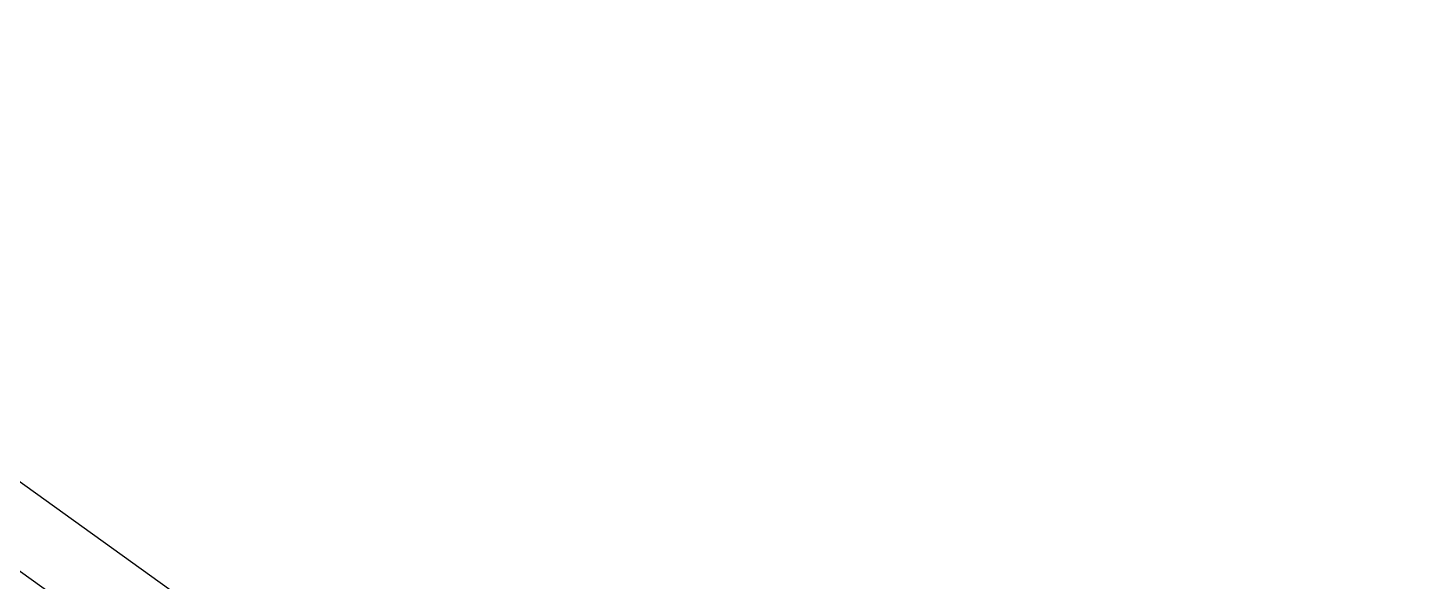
# Model space of a CAD drawing. Header units: metres. Extents: x 307950 to 323604, y 7400965 to 7433979.
# Drawn here: x 309178.3 to 309259.9, y 7432724.3 to 7432756.6 of the extents above; entities that cross this region are included whole.
import ezdxf
from ezdxf.enums import TextEntityAlignment as Align

# ---------------------------------------------------------------- set-up
doc = ezdxf.new("R2010")
doc.units = ezdxf.units.M
doc.header["$LTSCALE"] = 10
doc.linetypes.add('DASHED2', pattern=[0.375, 0.25, -0.125])
doc.layers.get('0').update_dxf_attribs({"linetype": 'DASHED2'})
doc.layers.add('_LIMITE CONCESS', color=30, linetype='CONC_LINE')
doc.layers.add('ACAD-1C-SEM FOTOS$0$U-HZ-AMV', color=3, linetype='Continuous')
doc.layers.add('ACAD-1C-SEM FOTOS$0$Jundiai - Layout MRS_v4_2013-mod$0$--Estudo MRS - Alternativa 1', color=2, linetype='Continuous', lineweight=30)
doc.styles.add('ACAD-1C-SEM FOTOS$0$ARIAL', font='arial.ttf')
doc.styles.get("Standard").update_dxf_attribs({"font": 'simplex.shx'})
doc.linetypes.add('CONC_LINE', pattern='A,3.5,-0.25,["CONC",Standard,S=0.175,R=0,X=-0.05,Y=-0.1],-0.75', length=4.5)

# ---------------------------------------------------------------- blocks, each defined once
blk = doc.blocks.new('ACAD-1C-SEM FOTOS$0$ACAD_Jundiai-plataforma-acucar_Rn_2020 09 10 - GEOFERENCIADO')
at = {"layer": 'ACAD-1C-SEM FOTOS$0$Jundiai - Layout MRS_v4_2013-mod$0$--Estudo MRS - Alternativa 1', "lineweight": 30}
for points in [[(309251.153, 7432672.383), (309248.004, 7432674.586), (309244.858, 7432676.798), (309241.715, 7432679.016), (309238.573, 7432681.242), (309235.432, 7432683.474), (309232.293, 7432685.711), (309229.149, 7432687.957), (309226.012, 7432690.203), (309222.874, 7432692.453), (309219.735, 7432694.706), (309216.596, 7432696.962), (309213.454, 7432699.22), (309138.372, 7432753.193, 0.00166)], [(309259.874, 7432671.501), (309256.728, 7432673.68), (309253.585, 7432675.868), (309250.444, 7432678.066), (309247.305, 7432680.272), (309244.168, 7432682.486), (309241.032, 7432684.708), (309237.897, 7432686.936), (309234.762, 7432689.17), (309231.62, 7432691.415), (309228.486, 7432693.659), (309225.351, 7432695.907), (309222.214, 7432698.159), (309219.076, 7432700.414), (309215.935, 7432702.671), (309140.853, 7432756.644, 0.00166)]]:
    blk.add_lwpolyline(points, format="xyb", dxfattribs=at)
blk = doc.blocks.new('ACAD-1C-SEM FOTOS')
blk.add_blockref('ACAD-1C-SEM FOTOS$0$ACAD_Jundiai-plataforma-acucar_Rn_2020 09 10 - GEOFERENCIADO', (0, 0))
at = {"layer": 'ACAD-1C-SEM FOTOS$0$U-HZ-AMV', "style": 'ACAD-1C-SEM FOTOS$0$ARIAL'}
for tag, rotation, p in [('1:18,5', 191.12532, (314938.859, 7432043.109)), ('1:14', 354.98956, (312127.766, 7431887.793)), ('1:14', 181.69573, (312214.805, 7431885.16))]:
    blk.add_attdef(tag, text='', height=2, rotation=rotation, dxfattribs=at).set_placement(p, align=Align.MIDDLE_CENTER)

msp = doc.modelspace()

# ---------------------------------------------------------------- block references
at = {"layer": '_LIMITE CONCESS'}
msp.add_blockref('ACAD-1C-SEM FOTOS', (0, 0), dxfattribs=at)

doc.saveas('drawing.dxf')
